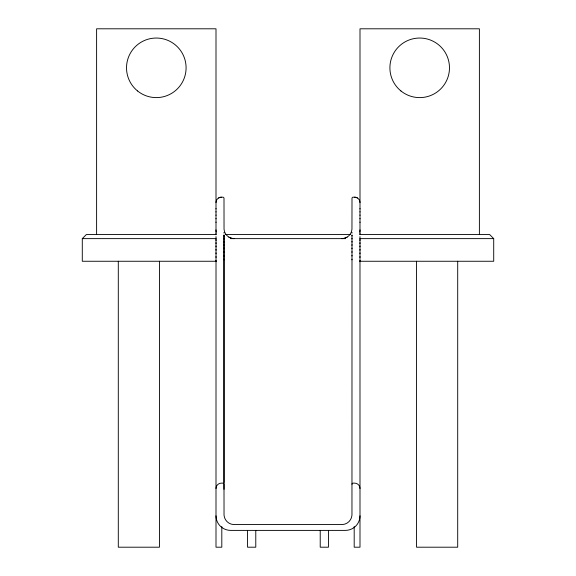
<?xml version="1.0" encoding="UTF-8"?>
<svg xmlns="http://www.w3.org/2000/svg" width="576" height="576" viewBox="0 0 576 576"><rect width="100%" height="100%" fill="white"/><g stroke="black" fill="none" stroke-linecap="round" stroke-linejoin="round"><path stroke-width="0.86" d="M216 208.922L216.014 208.541M216 212.054L216.014 211.68M216 215.352L216.014 214.978M351.965 233.143L352.001 232.38M351.965 235.987L352.001 235.231M351.965 238.968L352.001 238.226M359.957 234.77L360 233.734M359.957 237.593L360 236.563M359.957 240.559L360 239.544M216 218.808L216.014 218.441M216 222.422L216.014 222.062M351.965 242.1L352.001 241.366M351.965 245.369L352.001 244.649M351.965 248.782L352.001 248.076M359.957 243.662L360 242.662M359.957 246.917L360 245.93M359.957 250.301L360 249.336M351.965 252.338L352.001 251.633M351.965 256.025L352.001 255.334M359.957 253.829L360 252.878M359.957 257.486L360 256.55M216.014 238.104L216 547.2L221.81 547.2L221.81 526.579M351.965 259.841L352.001 259.164M359.957 261.281L360 260.359M216.137 261.259L82.289 261.259L82.289 238.63L86.4 234.511L216 234.511L216 28.8L96.61 28.8L96.61 234.511M341.755 238.63L342.598 238.594A10.051 9.835 0 0 0 347.126 237.125M357.43 197.986A5.299 5.184 0 0 0 354.622 197.186L353.146 197.186A1.145 1.145 0 0 0 352.001 198.331L351.965 229.226A10.202 10.202 0 0 1 342.598 238.594M225.389 234.511L350.611 234.511M82.289 238.63L216.137 238.63M230.508 238.63L345.492 238.63M359.863 238.63L493.711 238.63L493.711 261.259L359.863 261.259M218.57 197.986A5.299 5.184 0 0 1 221.378 197.186L222.948 197.194A1.145 1.145 0 0 1 223.999 198.245L224.035 229.226A10.202 10.202 0 0 0 233.402 238.594L234.245 238.63M493.711 238.63L489.6 234.511L360 234.511L360 28.8L479.39 28.8L479.39 234.511M359.986 238.104L360 547.2L354.19 547.2L354.19 526.579M223.999 259.164L224.035 259.841M216 260.359L216.043 261.281M223.999 251.633L224.035 252.338M223.999 255.334L224.035 256.025M216 252.878L216.043 253.829M216 256.55L216.043 257.486M359.986 222.062L360 222.422M223.999 244.649L224.035 245.369M223.999 248.076L224.035 248.782M216 245.93L216.043 246.917M216 249.336L216.043 250.301M359.986 211.68L360 212.054M359.986 214.978L360 215.352M359.986 218.441L360 218.808M224.035 235.987L223.999 235.231L223.999 489.348M223.999 238.226L224.035 238.968M223.999 241.366L224.035 242.1M216 236.563L216.043 237.593M216 239.544L216.043 240.559M216 242.662L216.043 243.662M359.986 208.541L360 208.922M223.999 232.38L224.035 233.143M216 233.734L216.043 234.77M457.704 261.259L457.704 547.2L416.556 547.2L416.556 261.259M352.001 235.044L351.965 515.167A10.202 10.202 0 0 1 342.598 524.542L233.402 524.542A10.202 10.202 0 0 1 224.035 515.167L223.999 484.186A1.145 1.145 0 0 0 222.948 483.134L221.378 483.134A5.378 5.378 0 0 0 216 488.513M328.45 530.395L328.45 547.2L320.22 547.2L320.22 530.395M255.78 530.395L255.78 547.2L247.55 547.2L247.55 530.395M223.999 234.972L223.999 482.53M159.444 261.259L159.444 547.2L118.296 547.2L118.296 261.259M354.622 197.186A5.378 5.378 0 0 1 360 202.572M360 229.867A14.587 14.587 0 0 1 359.82 232.15M216.18 232.15A14.587 14.587 0 0 1 216 229.867M216 202.572A5.378 5.378 0 0 1 221.378 197.186M233.402 238.594A10.051 9.835 0 0 1 228.874 237.125M360 515.815A14.587 14.587 0 0 1 345.413 530.395L230.587 530.395A14.587 14.587 0 0 1 216 515.815M360 488.513A5.378 5.378 0 0 0 354.622 483.134L353.146 483.134A1.145 1.145 0 0 0 352.001 484.272M137.563 90.972A29.786 29.786 0 0 0 185.724 72.482A29.786 29.786 0 0 0 145.634 40.018A29.786 29.786 0 0 0 137.563 90.972M400.946 90.972A29.786 29.786 0 0 0 449.114 72.482A29.786 29.786 0 0 0 409.018 40.018A29.786 29.786 0 0 0 400.946 90.972"/></g></svg>
